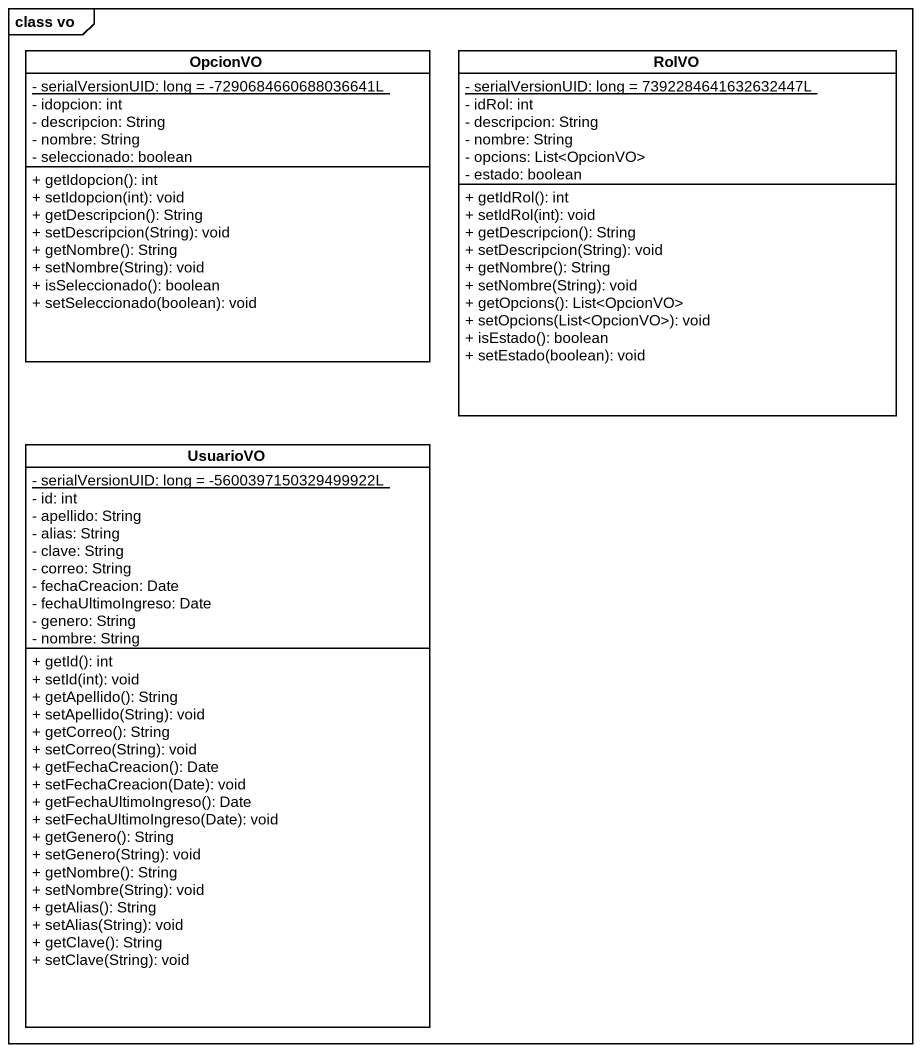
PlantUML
@startuml
mainframe class vo
hide circle
hide empty members
skinparam classAttributeIconSize 0
class OpcionVO {
  {static} - serialVersionUID: long = -7290684660688036641L
  - idopcion: int
  - descripcion: String
  - nombre: String
  - seleccionado: boolean
  + getIdopcion(): int
  + setIdopcion(int): void
  + getDescripcion(): String
  + setDescripcion(String): void
  + getNombre(): String
  + setNombre(String): void
  + isSeleccionado(): boolean
  + setSeleccionado(boolean): void
}
class RolVO {
  {static} - serialVersionUID: long = 7392284641632632447L
  - idRol: int
  - descripcion: String
  - nombre: String
  - opcions: List<OpcionVO>
  - estado: boolean
  + getIdRol(): int
  + setIdRol(int): void
  + getDescripcion(): String
  + setDescripcion(String): void
  + getNombre(): String
  + setNombre(String): void
  + getOpcions(): List<OpcionVO>
  + setOpcions(List<OpcionVO>): void
  + isEstado(): boolean
  + setEstado(boolean): void
}
class UsuarioVO {
  {static} - serialVersionUID: long = -5600397150329499922L
  - id: int
  - apellido: String
  - alias: String
  - clave: String
  - correo: String
  - fechaCreacion: Date
  - fechaUltimoIngreso: Date
  - genero: String
  - nombre: String
  + getId(): int
  + setId(int): void
  + getApellido(): String
  + setApellido(String): void
  + getCorreo(): String
  + setCorreo(String): void
  + getFechaCreacion(): Date
  + setFechaCreacion(Date): void
  + getFechaUltimoIngreso(): Date
  + setFechaUltimoIngreso(Date): void
  + getGenero(): String
  + setGenero(String): void
  + getNombre(): String
  + setNombre(String): void
  + getAlias(): String
  + setAlias(String): void
  + getClave(): String
  + setClave(String): void
}
@enduml
